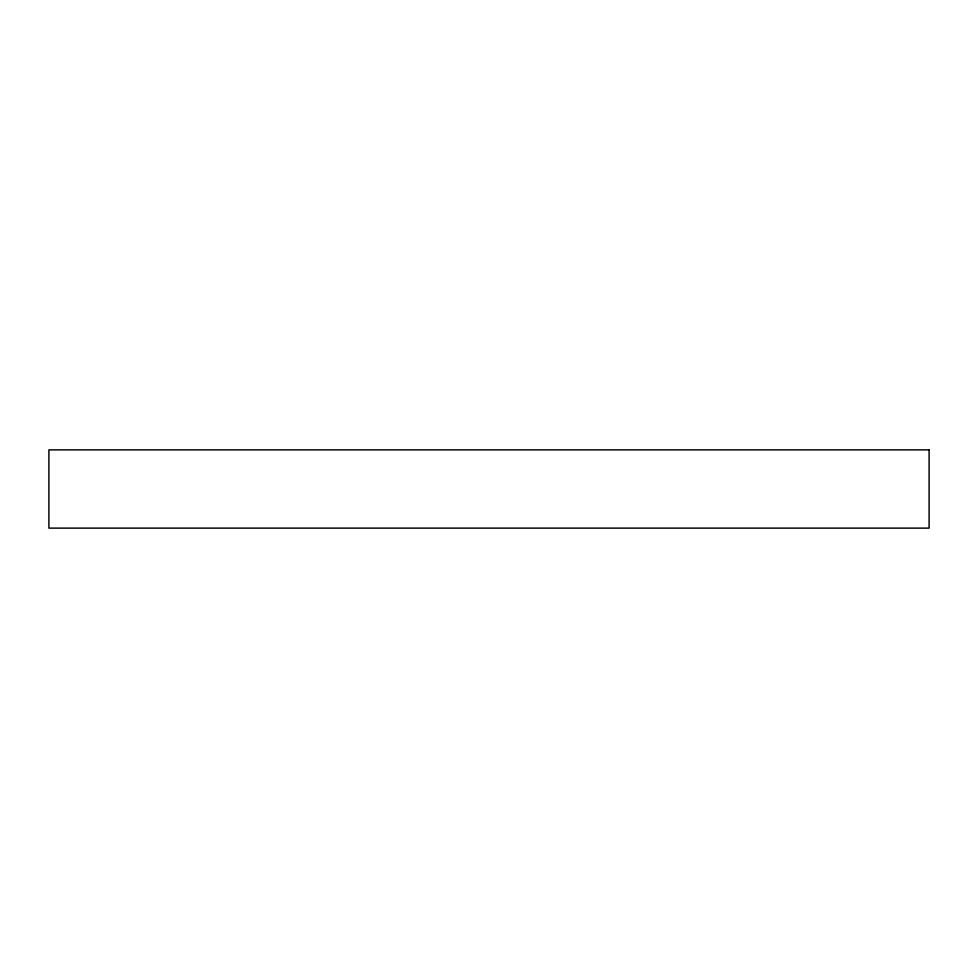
<?xml version="1.0" encoding="UTF-8"?>
<svg xmlns="http://www.w3.org/2000/svg" width="978" height="978" viewBox="0 0 978 978"><rect width="100%" height="100%" fill="white"/><g stroke="black" fill="none" stroke-linecap="round" stroke-linejoin="round"><path stroke-width="1.47" d="M929.1 449.88L48.9 449.88L48.9 528.12L929.1 528.12L929.1 449.88"/></g></svg>
